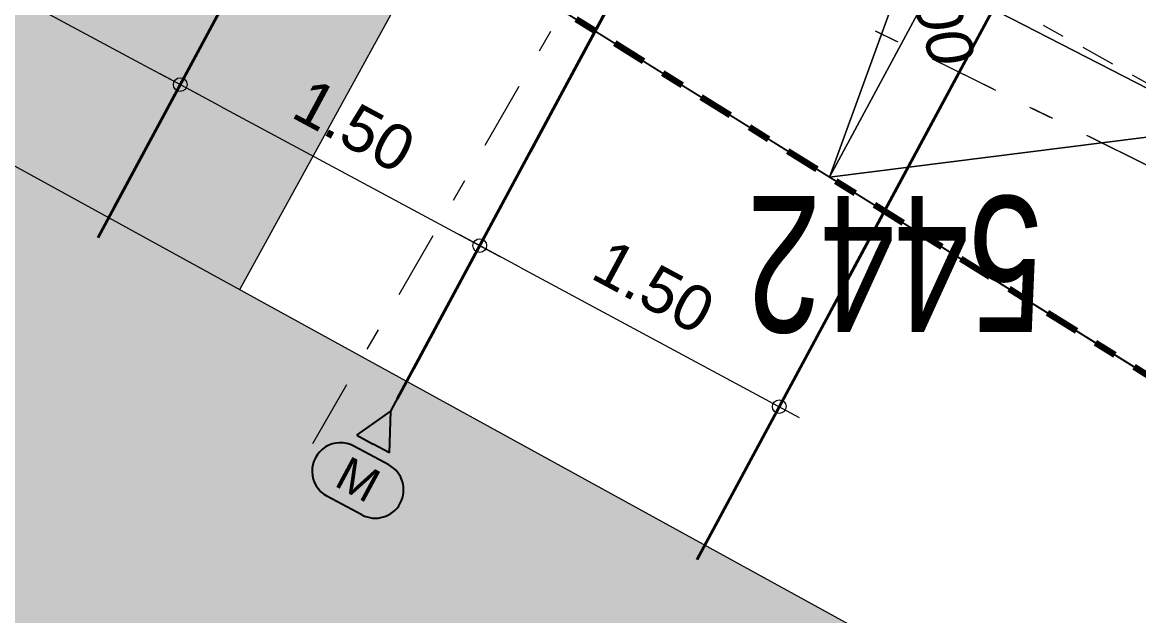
# Model space of a CAD drawing. Header units: metres. Extents: x 2711799 to 2711985, y 1236908 to 1237087.
# Drawn here: x 2711919.831 to 2711924.755, y 1236994.289 to 1236996.906 of the extents above; entities that cross this region are included whole.
import ezdxf

# ---------------------------------------------------------------- set-up
doc = ezdxf.new("R2010")
doc.units = ezdxf.units.M
doc.header["$PDMODE"] = 2
doc.header["$PDSIZE"] = -2
for name, pattern in [('ALL_S22', [0.66, 0.3, -0.18, 0, -0.18]), ('AUSGEZOGEN', [0]), ('PUNKT2_S9', [0.35, 0.15, -0.1, 0, -0.1])]:
    doc.linetypes.add(name, pattern=pattern)
for name, color, linetype, lineweight in [('XR$1$STANDARD_1', 7, 'AUSGEZOGEN', 13), ('XR$12$STANDARD_1', 7, 'AUSGEZOGEN', 13), ('XR$6$Betonierfugen', 7, 'AUSGEZOGEN', 25), ('XR$6$Fuellflaeche', 7, 'AUSGEZOGEN', 25), ('XR$6$Vermassung Aushub Ebenen', 7, 'AUSGEZOGEN', 25), ('XR$6$Vermassung Decke', 7, 'AUSGEZOGEN', 18), ('XR$8$STANDARD_1', 7, 'AUSGEZOGEN', 13)]:
    doc.layers.add(name, color=color, linetype=linetype, lineweight=lineweight)
for name, color, linetype in [('XR$3$S00_Schraffuren Bauteilschraffuren', 7, 'AUSGEZOGEN'), ('XR$4$E04_Treppen', 7, 'AUSGEZOGEN'), ('XR$4$E53_Oblicht', 7, 'AUSGEZOGEN'), ('XR$4$M72_Küche', 7, 'AUSGEZOGEN')]:
    doc.layers.add(name, color=color, linetype=linetype)
doc.styles.add('ARIAL', font='arial.ttf')
doc.dimstyles.new('DIMSTYLE_6', dxfattribs={"dimtxt": 0.2, "dimasz": 0.2, "dimexe": 0, "dimexo": 0, "dimgap": 0.1, "dimtad": 2, "dimrnd": 0.005, "dimzin": 4, "dimdsep": 46, "dimtxsty": 'ARIAL', "dimblk1": 'ALL_ML_KREIS', "dimblk2": 'ALL_ML_KREIS', "dimsah": 1, "dimcen": 0, "dimclrd": 7, "dimclre": 7, "dimclrt": 7, "dimadec": 0, "dimazin": 0, "dimtfac": 1, "dimtdec": 0, "dimtix": 1, "dimtmove": 2, "dimatfit": 3, "dimfxl": 0, "dimtzin": 0, "dimlwd": 0, "dimlwe": 18, "dimarcsym": 0})

# ---------------------------------------------------------------- blocks, each defined once
blk = doc.blocks.new('COMPLEXOBJECT_0')
at = {"layer": 'XR$1$STANDARD_1', "color": 7, "linetype": 'AUSGEZOGEN', "lineweight": 13, "transparency": 33554687}
for points, invisible_edges in [([(47.7822, 30.121, -1.3266), (27.9916, 30.1751, -1.3266), (47.0552, 18.8045, -1.3266)], 3), ([(47.7822, 30.121, -1.3266), (47.0552, 18.8045, -1.3266), (47.7246, 29.2243, 7.8734)], 14), ([(47.2999, 22.6138, 7.0734), (47.7246, 29.2243, 7.8734), (47.0552, 18.8045, -1.3266)], 15), ([(47.6184, 27.5717, 7.6734), (47.7246, 29.2243, 7.8734), (47.2999, 22.6138, 7.0734)], 14), ([(47.4061, 24.2664, 7.2734), (47.6184, 27.5717, 7.6734), (47.2999, 22.6138, 7.0734)], 3), ([(47.1937, 20.9611, 6.8734), (47.2999, 22.6138, 7.0734), (47.0552, 18.8045, 6.6124)], 2), ([(47.0552, 18.8045, 6.6124), (47.2999, 22.6138, 7.0734), (47.0552, 18.8045, -1.3266)], 3)]:
    blk.add_3dface(points, dxfattribs=dict(at, invisible_edges=invisible_edges))
for points in [[(47.4061, 24.2664, 7.2734), (47.2999, 22.6138, 7.0734), (46.2855, 24.0403, 7.2734)], [(46.3099, 22.6138, 7.0734), (45.7954, 23.4935, 7.2734), (46.2855, 24.0403, 7.2734)], [(47.2999, 22.6138, 7.0734), (46.3099, 22.6138, 7.0734), (46.2855, 24.0403, 7.2734)], [(47.2999, 22.6138, 7.0734), (46.2188, 22.4561, 7.0734), (46.3099, 22.6138, 7.0734)], [(47.2999, 22.6138, 7.0734), (47.1937, 20.9611, 6.8734), (46.2188, 22.4561, 7.0734)]]:
    blk.add_3dface(points, dxfattribs=at)
blk = doc.blocks.new('Baugrube_$F38', base_point=(0, 0, -1.3266))
at = {"layer": 'XR$1$STANDARD_1', "color": 7, "linetype": 'PUNKT2_S9', "lineweight": 100, "transparency": 33554687}
blk.add_polyline3d([(25.4286, 1.3625, -1.3266), (31.2208, 0.5698, -1.3266), (35.4227, 0.3852, -1.3266), (47.951, 0, -1.3266), (47.276, 1.9483, -1.3266), (47.2944, 2.0702, -1.3266), (47.2711, 2.7839, -1.3266), (46.7664, 4.4497, -1.3266), (46.6739, 7.5108, -1.3266), (46.7775, 7.6803, -1.3266), (46.6485, 9.3572, -1.3266), (46.7418, 13.0472, -1.3266), (46.0652, 18.8045, -1.3266), (47.0552, 18.8045, -1.3266), (47.7822, 30.121, -1.3266), (46.461, 32.103, -1.3266), (40.1636, 32.124, -1.3266)], dxfattribs=at)
at = {"layer": 'XR$1$STANDARD_1', "color": 7, "linetype": 'AUSGEZOGEN', "lineweight": 13, "transparency": 33554687}
blk.add_blockref('COMPLEXOBJECT_0', (0, 0), dxfattribs=at)
blk = doc.blocks.new('ALL_ML_KREIS')
at = {"color": 0, "linetype": 'ByBlock', "lineweight": -2}
for p, q in [((0, -0.5), (0, 0.5)), ((-1, 0), (0.5, 0))]:
    blk.add_line(p, q, dxfattribs=at)
blk.add_circle((0, 0), 0.15, dxfattribs=at)
blk = doc.blocks.new('*D1368')
at = {"layer": 'DEFPOINTS', "color": 0, "transparency": 16777216}
for p in [(2711919.2065, 1236997.3421), (2711920.5276, 1236996.6318), (2711920.5276, 1236996.6318)]:
    blk.add_point(p, dxfattribs=at)
at = {"layer": 'XR$6$Vermassung Decke', "color": 7, "lineweight": 0, "transparency": 16777216}
blk.add_line((2711919.3826, 1236997.2474), (2711920.3515, 1236996.7265), dxfattribs=at)
at = {"layer": 'XR$6$Vermassung Decke', "color": 7, "lineweight": 0, "transparency": 16777216, "xscale": 0.2, "yscale": 0.2, "zscale": 0.2}
for p, rotation in [((2711919.2065, 1236997.3421), 151.7356834027459), ((2711920.5276, 1236996.6318), 331.7356834027458)]:
    blk.add_blockref('ALL_ML_KREIS', p, dxfattribs=dict(at, rotation=rotation))
at = {"layer": 'XR$6$Vermassung Decke', "color": 7, "lineweight": 18, "transparency": 16777216, "insert": (2711919.9742, 1236997.1603), "char_height": 0.2, "width": 0.666667, "attachment_point": 5, "rotation": 331.7357, "style": 'ARIAL'}
blk.add_mtext('1.50', dxfattribs=at)
blk = doc.blocks.new('*D1369')
at = {"layer": 'DEFPOINTS', "color": 0, "transparency": 16777216}
for p in [(2711920.5276, 1236996.6318), (2711921.8488, 1236995.9215), (2711921.8488, 1236995.9215)]:
    blk.add_point(p, dxfattribs=at)
at = {"layer": 'XR$6$Vermassung Decke', "color": 7, "lineweight": 0, "transparency": 16777216}
blk.add_line((2711920.7038, 1236996.5371), (2711921.6726, 1236996.0162), dxfattribs=at)
at = {"layer": 'XR$6$Vermassung Decke', "color": 7, "lineweight": 0, "transparency": 16777216, "xscale": 0.2, "yscale": 0.2, "zscale": 0.2}
for p, rotation in [((2711920.5276, 1236996.6318), 151.7356834027459), ((2711921.8488, 1236995.9215), 331.7356834027458)]:
    blk.add_blockref('ALL_ML_KREIS', p, dxfattribs=dict(at, rotation=rotation))
at = {"layer": 'XR$6$Vermassung Decke', "color": 7, "lineweight": 18, "transparency": 16777216, "insert": (2711921.2954, 1236996.4499), "char_height": 0.2, "width": 0.666667, "attachment_point": 5, "rotation": 331.7357, "style": 'ARIAL'}
blk.add_mtext('1.50', dxfattribs=at)
blk = doc.blocks.new('*D1370')
at = {"layer": 'DEFPOINTS', "color": 0, "transparency": 16777216}
for p in [(2711921.8488, 1236995.9215), (2711923.17, 1236995.2112), (2711923.17, 1236995.2112)]:
    blk.add_point(p, dxfattribs=at)
at = {"layer": 'XR$6$Vermassung Decke', "color": 7, "lineweight": 0, "transparency": 16777216}
blk.add_line((2711922.025, 1236995.8268), (2711922.9938, 1236995.3059), dxfattribs=at)
at = {"layer": 'XR$6$Vermassung Decke', "color": 7, "lineweight": 0, "transparency": 16777216, "xscale": 0.2, "yscale": 0.2, "zscale": 0.2}
for p, rotation in [((2711921.8488, 1236995.9215), 151.7356834027459), ((2711923.17, 1236995.2112), 331.7356834027458)]:
    blk.add_blockref('ALL_ML_KREIS', p, dxfattribs=dict(at, rotation=rotation))
at = {"layer": 'XR$6$Vermassung Decke', "color": 7, "lineweight": 18, "transparency": 16777216, "insert": (2711922.6166, 1236995.7396), "char_height": 0.2, "width": 0.666667, "attachment_point": 5, "rotation": 331.7357, "style": 'ARIAL'}
blk.add_mtext('1.50', dxfattribs=at)

msp = doc.modelspace()

# ---------------------------------------------------------------- hatches: boundary and pattern name
at = {"layer": 'XR$4$E04_Treppen', "transparency": 33554523}
h = msp.add_hatch(color=256, dxfattribs=at)
h.set_gradient(color1=(255, 255, 255), one_color=1)
h.paths.add_polyline_path([(2711920.3019, 1236982.266), (2711926.097, 1236992.812), (2711920.789, 1236995.727), (2711922.017, 1236997.962), (2711918.918, 1236999.665), (2711917.69, 1236997.43), (2711917.498, 1236997.536), (2711913.327, 1236989.948), (2711916.277, 1236988.327), (2711914.7469, 1236985.543), (2711912.998, 1236986.504), (2711911.4249, 1236983.64), (2711917.0619, 1236980.543), (2711918.5399, 1236983.234)], flags=0)
at = {"layer": 'XR$6$Fuellflaeche', "transparency": 33554687}
msp.add_hatch(color=1, dxfattribs=at).paths.add_polyline_path([(2711921.4562, 1236995.1912), (2711921.306, 1236995.0851), (2711921.4505, 1236995.0074)])

# ---------------------------------------------------------------- linework, layer by layer
at = {"layer": 'XR$12$STANDARD_1', "color": 7, "linetype": 'ALL_S22', "lineweight": 18, "transparency": 33554687, "elevation": 0}
msp.add_lwpolyline([(2711921.1128, 1236995.0483), (2711922.4817, 1236997.419), (2711930.9379, 1236993.2379), (2711922.4817, 1236997.419), (2711931.1779, 1237009.6824), (2711933.6149, 1237012.8173), (2711932.5164, 1237013.7638)], dxfattribs=at)
at = {"layer": 'XR$4$E53_Oblicht', "color": 7, "linetype": 'AUSGEZOGEN', "lineweight": 18, "transparency": 33554687, "elevation": 0}
msp.add_lwpolyline([(2711917.69, 1236997.43), (2711918.918, 1236999.665), (2711922.017, 1236997.962), (2711920.789, 1236995.727)], dxfattribs=at)
msp.add_lwpolyline([(2711913.327, 1236989.948), (2711917.498, 1236997.536), (2711926.097, 1236992.812), (2711920.3019, 1236982.266), (2711918.5399, 1236983.234), (2711917.0619, 1236980.543), (2711911.4249, 1236983.64), (2711912.998, 1236986.504), (2711914.7469, 1236985.543), (2711916.277, 1236988.327), (2711913.327, 1236989.948)], close=True, dxfattribs=at)
at = {"layer": 'XR$6$Betonierfugen', "color": 1, "linetype": 'PUNKT2_S9', "lineweight": 18, "transparency": 33554687}
msp.add_line((2711930.1408, 1236993.6496, 640.05), (2711905.8988, 1237007.1936, 640.05), dxfattribs=at)
at = {"layer": 'XR$6$Vermassung Aushub Ebenen', "color": 1, "linetype": 'PUNKT2_S9', "lineweight": 25, "transparency": 33554687}
msp.add_line((2711921.4562, 1236995.1912, 640.05), (2711923.1515, 1236998.3444, 640.05), dxfattribs=at)
at = {"layer": 'XR$6$Vermassung Aushub Ebenen', "color": 1, "lineweight": 25, "transparency": 33554687}
for p, q in [((2711921.306, 1236995.0851, 640.05), (2711921.4562, 1236995.1912, 640.05)), ((2711921.4505, 1236995.0074, 640.05), (2711921.4562, 1236995.1912, 640.05)), ((2711921.306, 1236995.0851, 640.05), (2711921.3782, 1236995.0462, 640.05)), ((2711921.4505, 1236995.0074, 640.05), (2711921.3782, 1236995.0462, 640.05))]:
    msp.add_line(p, q, dxfattribs=at)
at = {"layer": 'XR$6$Vermassung Aushub Ebenen', "color": 1, "linetype": 'AUSGEZOGEN', "lineweight": 25, "transparency": 33554687}
for p, q in [((2711921.4471, 1236994.9542, 640.05), (2711921.2933, 1236995.0368, 640.05)), ((2711921.3287, 1236994.734, 640.05), (2711921.175, 1236994.8167, 640.05))]:
    msp.add_line(p, q, dxfattribs=at)
for centre, start, end in [((2711921.2342, 1236994.9268, 640.05), 61.7357, 241.7357), ((2711921.3879, 1236994.8441, 640.05), 241.7357, 61.7357)]:
    msp.add_arc(centre, 0.125, start, end, dxfattribs=at)
at = {"layer": 'XR$8$STANDARD_1', "color": 94, "linetype": 'AUSGEZOGEN', "lineweight": 35, "transparency": 33554687}
for p, q in [((2711922.015, 1236999.3982, 637.5982), (2711920.235, 1236996.0876, 636.2301)), ((2711921.9439, 1236999.2661, 639.0982), (2711920.164, 1236995.9555, 637.7301)), ((2711923.3361, 1236998.6879, 637.5982), (2711921.5562, 1236995.3773, 636.2301)), ((2711923.2651, 1236998.5558, 639.0982), (2711921.4852, 1236995.2451, 637.7301)), ((2711924.6573, 1236997.9776, 637.5982), (2711922.8774, 1236994.6669, 636.2301)), ((2711924.5863, 1236997.8455, 639.0982), (2711922.8063, 1236994.5348, 637.7301))]:
    msp.add_line(p, q, dxfattribs=at)
at = {"layer": 'XR$8$STANDARD_1', "color": 6, "linetype": 'AUSGEZOGEN', "lineweight": 35, "transparency": 33554687}
for p, q in [((2711923.4782, 1236998.9521, 634.5982), (2711922.1433, 1236996.4691, 633.5722)), ((2711923.4072, 1236998.82, 636.0982), (2711922.0722, 1236996.337, 635.0722)), ((2711924.7994, 1236998.2418, 634.5982), (2711923.4644, 1236995.7588, 633.5722)), ((2711924.7283, 1236998.1097, 636.0982), (2711923.3934, 1236995.6267, 635.0722))]:
    msp.add_line(p, q, dxfattribs=at)

# ---------------------------------------------------------------- block references
at = {"layer": 'XR$1$STANDARD_1', "color": 2, "linetype": 'AUSGEZOGEN', "lineweight": 25, "transparency": 33554687, "rotation": 241.7356833995579}
msp.add_blockref('Baugrube_$F38', (2711925.873, 1237048.5928, 631.6), dxfattribs=at)

# ---------------------------------------------------------------- texts
at = {"layer": 'XR$3$S00_Schraffuren Bauteilschraffuren', "transparency": 33554687, "insert": (2711923.7956, 1236997.5732, 640.05), "char_height": 0.2, "width": 0.960397, "attachment_point": 1, "rotation": 286.5332, "style": 'ARIAL'}
msp.add_mtext('\\A1;{\\fArial|i1|b0;\\H0.200000;\\W1.000000;\\C7;640.00}\\P', dxfattribs=at)
at = {"layer": 'XR$4$M72_Küche', "color": 7, "linetype": 'AUSGEZOGEN', "lineweight": 18, "transparency": 33554687, "insert": (2711923.6798, 1236995.8441, 640.05), "char_height": 0.6, "width": 1.526965, "attachment_point": 5, "rotation": 179.9999, "style": 'ARIAL'}
msp.add_mtext('\\W0.70;5442', dxfattribs=at)
at = {"layer": 'XR$6$Vermassung Aushub Ebenen', "color": 1, "linetype": 'AUSGEZOGEN', "lineweight": 25, "transparency": 33554687, "insert": (2711921.201, 1236994.8651, 640.05), "char_height": 0.15, "width": 0.248681, "attachment_point": 7, "rotation": 331.7357, "style": 'ARIAL'}
msp.add_mtext('\\W0.99;M', dxfattribs=at)

# ---------------------------------------------------------------- dimensions: what is measured, and where the dimension line sits
at = {"layer": 'XR$6$Vermassung Decke', "color": 7, "lineweight": 18, "transparency": 33554687}
for base, p1, p2, picture, middle in [((2711920.5276, 1236996.6318, 640.05), (2711919.2065, 1236997.3421, 640.05), (2711920.5276, 1236996.6318, 640.05), '*D1368', (2711919.9742, 1236997.1603, 640.05)), ((2711921.8488, 1236995.9215, 640.05), (2711920.5276, 1236996.6318, 640.05), (2711921.8488, 1236995.9215, 640.05), '*D1369', (2711921.2954, 1236996.4499, 640.05)), ((2711923.17, 1236995.2112, 640.05), (2711921.8488, 1236995.9215, 640.05), (2711923.17, 1236995.2112, 640.05), '*D1370', (2711922.6166, 1236995.7396, 640.05))]:
    dim = msp.add_linear_dim(base=base, p1=p1, p2=p2, angle=331.7357, dimstyle='DIMSTYLE_6', override={"dimpost": '<>', "dimclrd": 7, "dimclre": 7, "dimclrt": 7, "dimlwd": 0, "dimlwe": 18}, dxfattribs=at)
    dim.commit()
    dim.dimension.update_dxf_attribs({"geometry": picture, "text_midpoint": middle, "dimtype": 160})

doc.saveas('drawing.dxf')
